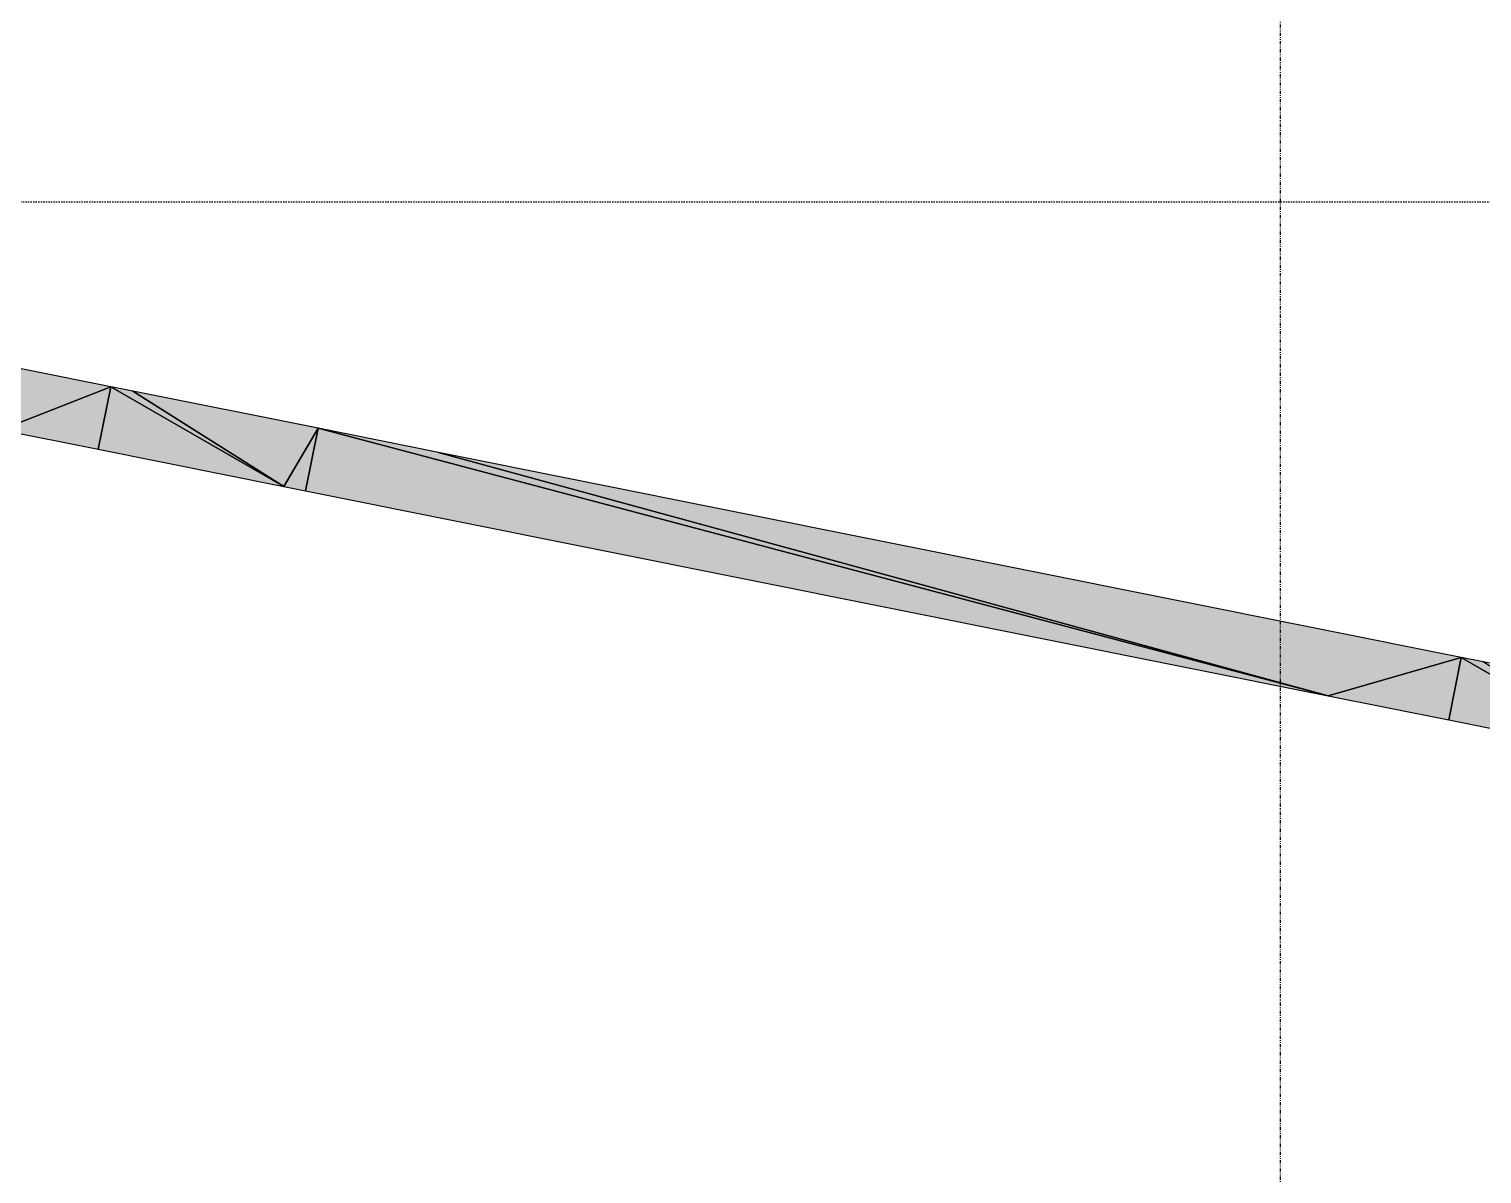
# Model space of a CAD drawing. Extents: x 37185 to 43130, y -8131 to -3926.
# Drawn here: x 40798.5 to 41026.3, y -5013.3 to -4833.8 of the extents above; entities that cross this region are included whole.
import ezdxf

# ---------------------------------------------------------------- set-up
doc = ezdxf.new("R2010")
doc.units = 0
doc.header["$MEASUREMENT"] = 0
doc.linetypes.add('ESTILO_TQS_0002', pattern=[0.4, 0.1, -0.3])
doc.linetypes.add('ESTILO_TQS_0004', pattern=[1.12, 0.5, -0.2, 0.01, -0.2, 0.01, -0.2])
for name, color, linetype in [('52', 3, 'CONTINUOUS'), ('67', 7, 'CONTINUOUS'), ('70', 160, 'CONTINUOUS'), ('96', 252, 'CONTINUOUS')]:
    doc.layers.add(name, color=color, linetype=linetype)

msp = doc.modelspace()

# ---------------------------------------------------------------- linework, layer by layer
at = {"layer": '52', "linetype": 'Continuous'}
for points in [[(41624.65, -5052.87), (41444.97, -5016.86), (41096.56, -4947.03), (41055.54, -4938.81), (41026.46, -4932.98), (41023.04, -4932.3), (40862.7, -4900.16), (40843.82, -4896.38), (40814.74, -4890.55), (40811.32, -4889.86), (40681.89, -4863.92), (40666.65, -4860.87)], [(40666.65, -4871.07), (40794.11, -4896.61), (40809.35, -4899.67), (40838.43, -4905.5), (40841.85, -4906.18), (41002.19, -4938.32), (41021.08, -4942.1), (41050.15, -4947.93), (41053.57, -4948.62), (41401.98, -5018.44), (41443, -5026.67), (41622.68, -5062.68)]]:
    msp.add_lwpolyline(points, dxfattribs=at)
at = {"layer": '67', "linetype": 'ESTILO_TQS_0002'}
msp.add_line((40668.02, -4860.87), (42548.32, -4860.87), dxfattribs=at)
at = {"layer": '70', "linetype": 'ESTILO_TQS_0004'}
msp.add_line((40994.65, -4323.44), (40994.65, -5192.87), dxfattribs=at)
at = {"layer": '96', "linetype": 'Continuous'}
for points in [[(40794.11, -4896.61), (40811.32, -4889.86), (40681.89, -4863.92), (40794.11, -4896.61)], [(40794.11, -4896.61), (40809.35, -4899.67), (40811.32, -4889.86), (40794.11, -4896.61)], [(40809.35, -4899.67), (40838.43, -4905.5), (40811.32, -4889.86), (40809.35, -4899.67)], [(40811.32, -4889.86), (40838.43, -4905.5), (40814.74, -4890.55), (40811.32, -4889.86)], [(40838.43, -4905.5), (40843.82, -4896.38), (40814.74, -4890.55), (40838.43, -4905.5)], [(40838.43, -4905.5), (40841.85, -4906.18), (40843.82, -4896.38), (40838.43, -4905.5)], [(40841.85, -4906.18), (41002.19, -4938.32), (40843.82, -4896.38), (40841.85, -4906.18)], [(40843.82, -4896.38), (41002.19, -4938.32), (40862.7, -4900.16), (40843.82, -4896.38)], [(41002.19, -4938.32), (41023.04, -4932.3), (40862.7, -4900.16), (41002.19, -4938.32)], [(41002.19, -4938.32), (41021.08, -4942.1), (41023.04, -4932.3), (41002.19, -4938.32)], [(41021.08, -4942.1), (41050.15, -4947.93), (41023.04, -4932.3), (41021.08, -4942.1)], [(41023.04, -4932.3), (41050.15, -4947.93), (41026.46, -4932.98), (41023.04, -4932.3)]]:
    msp.add_lwpolyline(points, dxfattribs=at)
for points in [[(40794.11, -4896.61), (40811.32, -4889.86), (40681.89, -4863.92)], [(40794.11, -4896.61), (40809.35, -4899.67), (40811.32, -4889.86)], [(40794.11, -4896.61), (40811.32, -4889.86), (40794.11, -4896.61)], [(40809.35, -4899.67), (40838.43, -4905.5), (40811.32, -4889.86)], [(40809.35, -4899.67), (40811.32, -4889.86), (40809.35, -4899.67)], [(40811.32, -4889.86), (40838.43, -4905.5), (40814.74, -4890.55)], [(40811.32, -4889.86), (40814.74, -4890.55), (40811.32, -4889.86)], [(40838.43, -4905.5), (40843.82, -4896.38), (40814.74, -4890.55)], [(40838.43, -4905.5), (40814.74, -4890.55), (40838.43, -4905.5)], [(40838.43, -4905.5), (40841.85, -4906.18), (40843.82, -4896.38)], [(40838.43, -4905.5), (40843.82, -4896.38), (40838.43, -4905.5)], [(40841.85, -4906.18), (41002.19, -4938.32), (40843.82, -4896.38)], [(40841.85, -4906.18), (40843.82, -4896.38), (40841.85, -4906.18)], [(40843.82, -4896.38), (41002.19, -4938.32), (40862.7, -4900.16)], [(40843.82, -4896.38), (40862.7, -4900.16), (40843.82, -4896.38)], [(41002.19, -4938.32), (41023.04, -4932.3), (40862.7, -4900.16)], [(41002.19, -4938.32), (40862.7, -4900.16), (41002.19, -4938.32)], [(41002.19, -4938.32), (41021.08, -4942.1), (41023.04, -4932.3)], [(41002.19, -4938.32), (41023.04, -4932.3), (41002.19, -4938.32)], [(41021.08, -4942.1), (41050.15, -4947.93), (41023.04, -4932.3)], [(41021.08, -4942.1), (41023.04, -4932.3), (41021.08, -4942.1)], [(41023.04, -4932.3), (41050.15, -4947.93), (41026.46, -4932.98)], [(41023.04, -4932.3), (41026.46, -4932.98), (41023.04, -4932.3)]]:
    msp.add_solid(points, dxfattribs=at)

doc.saveas('drawing.dxf')
